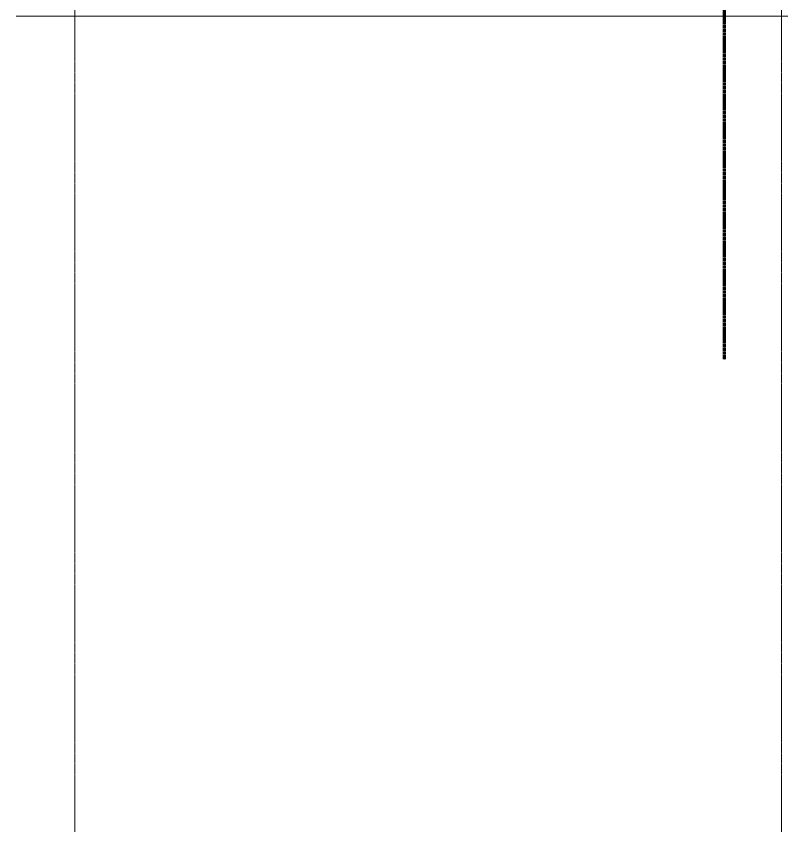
# Model space of a CAD drawing. Header units: inches. Extents: x 21035 to 27089, y -23277 to -20247.
# Drawn here: x 23930.4 to 24244, y -23227.4 to -22893.2 of the extents above; entities that cross this region are included whole.
import ezdxf

# ---------------------------------------------------------------- set-up
doc = ezdxf.new("R2010")
doc.units = ezdxf.units.IN
doc.header["$MEASUREMENT"] = 0
doc.linetypes.add('Dash', pattern=[0.25, 0.125, -0.125])
doc.linetypes.add('Grid Line 1_2_', pattern=[0.875, 0.5, -0.125, 0.125, -0.125])
for name, color, linetype, lineweight in [('A-ANNO-MATC', 214, 'Dash', 140), ('A-ROOF-OTLN', 132, 'Continuous', 9), ('S-GRID', 1, 'Continuous', 9)]:
    doc.layers.add(name, color=color, linetype=linetype, lineweight=lineweight)

msp = doc.modelspace()

# ---------------------------------------------------------------- linework, layer by layer
at = {"layer": 'A-ANNO-MATC', "color": 153}
msp.add_line((24220.4473, -20555.10083), (24220.4473, -23033.8711), dxfattribs=at)
at = {"layer": 'A-ROOF-OTLN', "color": 8}
msp.add_line((23930.39023, -22893.16462), (24267.89023, -22893.16462), dxfattribs=at)
at = {"layer": 'S-GRID', "linetype": 'Grid Line 1_2_'}
for p, q in [((23954.39023, -23227.3711), (23954.39023, -20361.60083)), ((23954.39023, -23227.3711), (23954.39023, -20361.60083)), ((24243.89023, -23227.3711), (24243.89023, -20361.60083)), ((24243.89023, -23227.3711), (24243.89023, -20361.60083))]:
    msp.add_line(p, q, dxfattribs=at)

doc.saveas('drawing.dxf')
